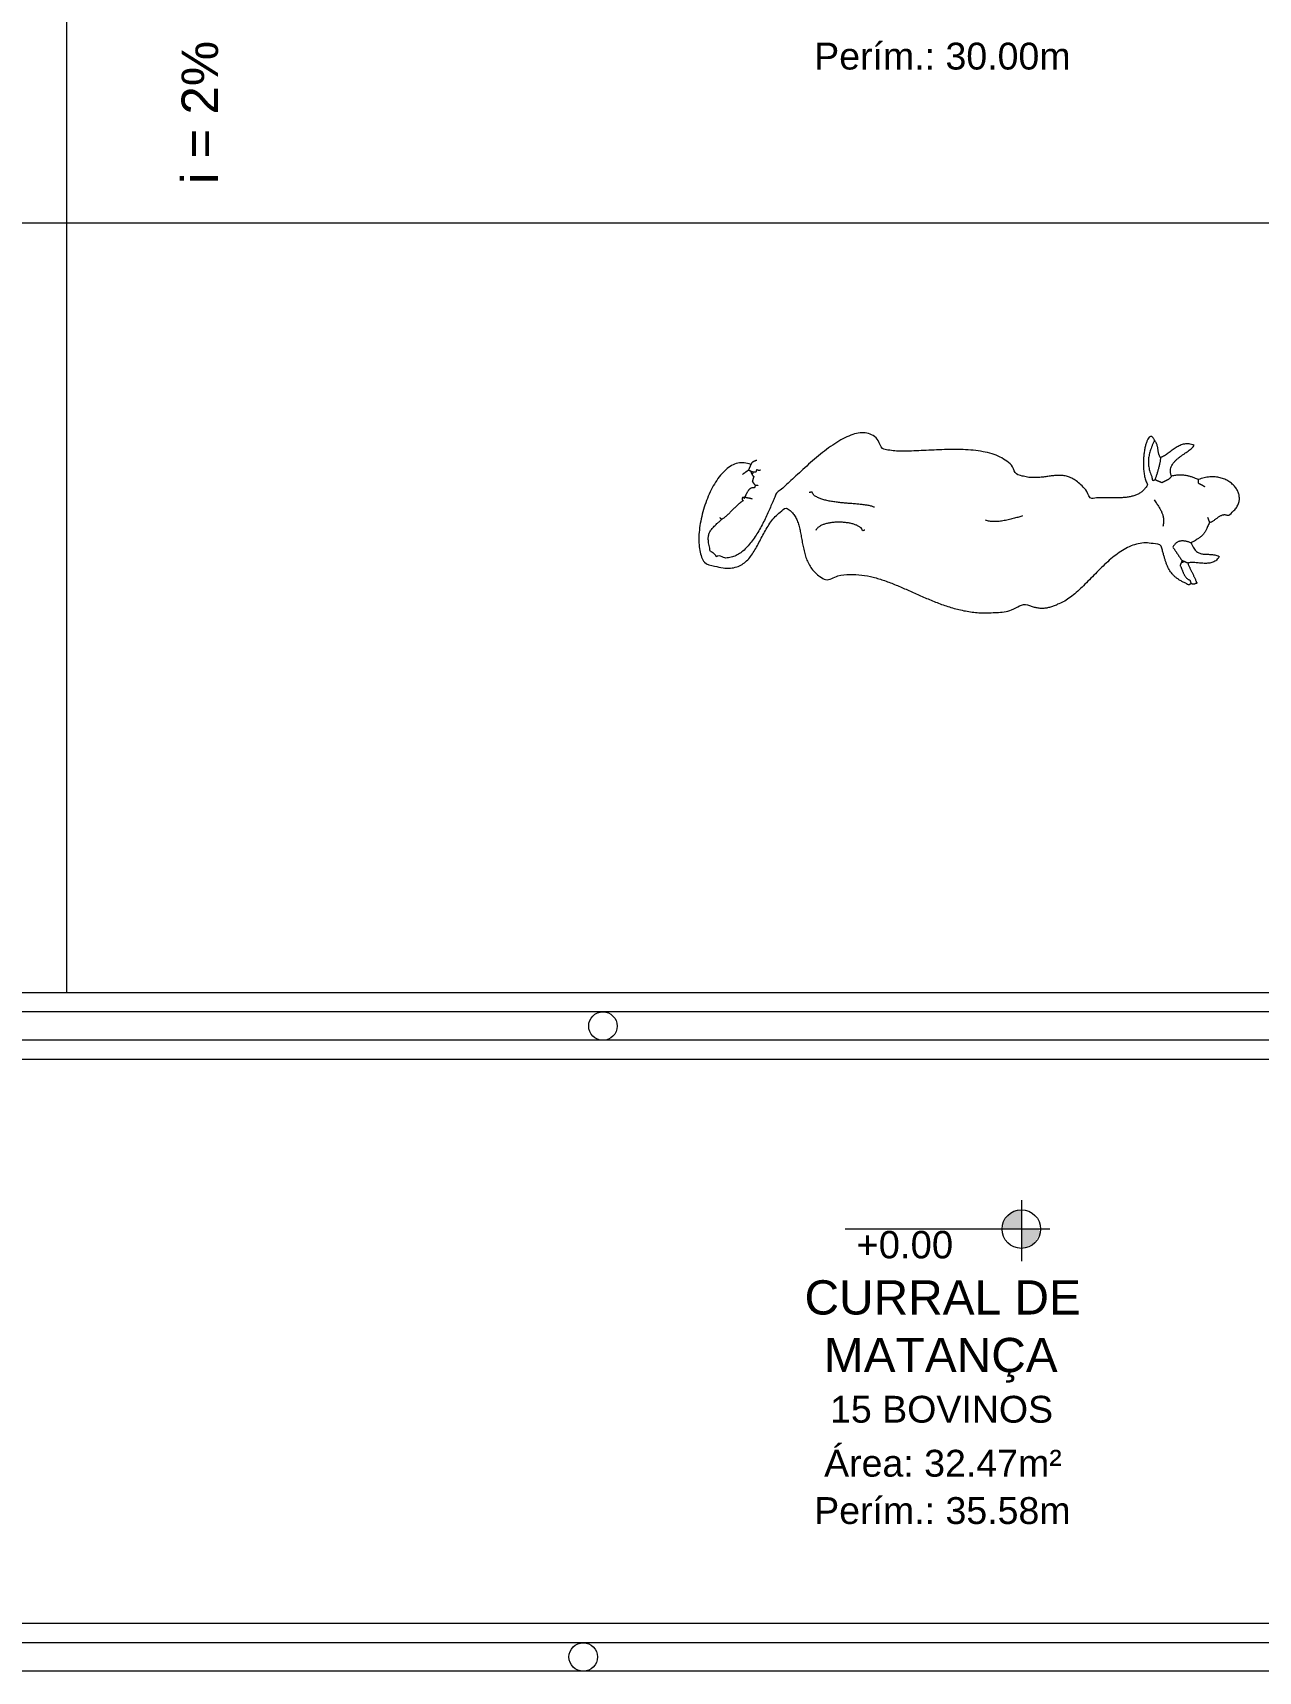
# Model space of a CAD drawing. Header units: metres. Extents: x 5 to 242, y -3 to 162.
# Drawn here: x 154.07 to 158.63, y 107.29 to 113.39 of the extents above; entities that cross this region are included whole.
import ezdxf

# ---------------------------------------------------------------- set-up
doc = ezdxf.new("R2010")
doc.units = ezdxf.units.M
doc.layers.add('1053_ARQ_BASE_MATADOURO_2_dwg', color=7, linetype='Continuous', lineweight=5, true_color=0x767676)
doc.layers.add('1053_ARQ_BASE_MATADOURO_dwg', color=7, linetype='Continuous', lineweight=5, true_color=0x767676)
doc.layers.add('A-COTAS', color=7, linetype='Continuous', lineweight=9)
doc.layers.add('A-PISO', color=7, linetype='Continuous', lineweight=5)
doc.styles.add('Arial_1', font='arial.ttf', dxfattribs={"height": 0.102})
doc.styles.add('Arial_2', font='arial.ttf', dxfattribs={"height": 0.1275})
doc.styles.add('Arial_3', font='arial.ttf', dxfattribs={"height": 0.1})
doc.styles.add('Arial_4', font='arial.ttf', dxfattribs={"height": 0.136})

# ---------------------------------------------------------------- blocks, each defined once
blk = doc.blocks.new('1053_ARQ_BASE_MATADOURO_dwg_arq geral tgov-4039641-TÉRREO 1_20')
at = {"layer": 'A-COTAS', "color": 253, "true_color": 0xaaaaaa}
blk.add_line((-12.3579, 29.4947), (5.2571, 29.4947), dxfattribs=at)
blk = doc.blocks.new('1053_ARQ_BASE_MATADOURO_dwg-3625622-TÉRREO 1_20')
at = {"color": 253, "lineweight": 5, "true_color": 0xaaaaaa}
blk.add_line((127.7931, 117.3142), (127.7931, 109.8142), dxfattribs=at)
blk.add_blockref('1053_ARQ_BASE_MATADOURO_dwg_arq geral tgov-4039641-TÉRREO 1_20', (130.2098, 83.186))
blk = doc.blocks.new('1053_ARQ_BASE_MATADOURO_2_dwg-3637054-TÉRREO 1_20')
at = {"layer": 'A-PISO', "true_color": 0xe2e2e2}
h = blk.add_hatch(color=254, dxfattribs=at)
h.paths.add_polyline_path([(131.3497, 75.7472), (131.3497, 75.8191), (131.3138, 75.8095), (131.2875, 75.7832), (131.2803, 75.7472), (131.3311, 75.7472)])
h.paths.add_polyline_path([(131.3497, 75.6754), (131.3945, 75.6911), (131.4198, 75.7313), (131.4144, 75.7472), (131.3497, 75.7472), (131.3497, 75.6772)])
at = {"layer": 'A-PISO', "color": 253, "true_color": 0xaaaaaa}
for p, q in [((127.7931, 84.1282), (127.7931, 76.6282)), ((132.4181, 76.5562), (127.1431, 76.5562)), ((132.4181, 76.4502), (127.1431, 76.4502)), ((131.3497, 75.8547), (131.3497, 75.6275)), ((131.4561, 75.7472), (130.6933, 75.7472)), ((139.8311, 74.2062), (127.1431, 74.2062)), ((139.8311, 74.1002), (127.1431, 74.1002))]:
    blk.add_line(p, q, dxfattribs=at)
at = {"layer": 'A-PISO', "color": 253, "true_color": 0xaaaaaa, "flags": 128}
for points in [[(126.8931, 80.2532), (127.1431, 80.2532), (127.1431, 76.6282), (132.5431, 76.6282), (132.5431, 76.3782), (127.1431, 76.3782), (126.8931, 76.3782)], [(142.9558, 74.2782), (139.8841, 74.2782), (127.1431, 74.2782)]]:
    blk.add_lwpolyline(points, dxfattribs=at)
at = {"layer": 'A-PISO', "color": 253, "true_color": 0xaaaaaa}
for centre, radius in [((129.7914, 76.5032), 0.053), ((131.3497, 75.7472), 0.0719), ((129.7181, 74.1532), 0.053)]:
    blk.add_circle(centre, radius, dxfattribs=at)
for points, knots in [([(131.8451, 78.6851), (131.8437, 78.6883), (131.8414, 78.6936), (131.8363, 78.6996), (131.8298, 78.7002), (131.8247, 78.6958), (131.8203, 78.6888), (131.8161, 78.679), (131.8124, 78.6669), (131.8092, 78.6527), (131.8067, 78.637), (131.805, 78.6202), (131.8042, 78.6026), (131.8045, 78.5849), (131.8058, 78.5673), (131.809, 78.5503), (131.8115, 78.5344), (131.8226, 78.5203), (131.812, 78.5076), (131.804, 78.4974), (131.7933, 78.4892), (131.7815, 78.4829), (131.7685, 78.4781), (131.7547, 78.4747), (131.7401, 78.4724), (131.725, 78.471), (131.7096, 78.4703), (131.6942, 78.4701), (131.6789, 78.4702), (131.664, 78.4704), (131.6498, 78.4706), (131.6362, 78.4702), (131.6241, 78.4703), (131.604, 78.4642), (131.5964, 78.4966), (131.5767, 78.5139), (131.5597, 78.5307), (131.5426, 78.5419), (131.526, 78.5494), (131.5096, 78.5534), (131.4933, 78.5548), (131.4772, 78.5542), (131.461, 78.5524), (131.4445, 78.55), (131.4276, 78.5476), (131.41, 78.5459), (131.3917, 78.5457), (131.3722, 78.5472), (131.3526, 78.5524), (131.326, 78.5571), (131.3196, 78.5881), (131.2962, 78.6075), (131.2705, 78.6241), (131.24, 78.6355), (131.2065, 78.6434), (131.1704, 78.6482), (131.1324, 78.6505), (131.0934, 78.6509), (131.054, 78.65), (131.0151, 78.6483), (130.9774, 78.6464), (130.9417, 78.6449), (130.9089, 78.6444), (130.8792, 78.645), (130.855, 78.6486), (130.8259, 78.6526), (130.8212, 78.6847), (130.7988, 78.7031), (130.7748, 78.7133), (130.7482, 78.7136), (130.7205, 78.707), (130.6915, 78.6945), (130.6617, 78.6774), (130.6314, 78.6566), (130.6013, 78.6333), (130.5718, 78.6085), (130.5435, 78.5832), (130.5169, 78.5587), (130.4928, 78.5358), (130.471, 78.5163), (130.4544, 78.4993), (130.4358, 78.4899), (130.4313, 78.4716), (130.4232, 78.4547), (130.4151, 78.4349), (130.4057, 78.4139), (130.3954, 78.3919), (130.3841, 78.3696), (130.3718, 78.3475), (130.3586, 78.3262), (130.3445, 78.3062), (130.3295, 78.2882), (130.3135, 78.2726), (130.2966, 78.2601), (130.2786, 78.251), (130.2595, 78.2472), (130.2394, 78.245), (130.2263, 78.2567), (130.2195, 78.2539), (130.2191, 78.2538), (130.2187, 78.2536), (130.2183, 78.2534), (130.2179, 78.2533), (130.2175, 78.2531), (130.2172, 78.2529), (130.2168, 78.2528), (130.2164, 78.2526), (130.2161, 78.2524), (130.2157, 78.2523), (130.2154, 78.2521), (130.215, 78.252), (130.2147, 78.2518), (130.2144, 78.2517), (130.2136, 78.2513), (130.2135, 78.2533), (130.2125, 78.2543), (130.2116, 78.2559), (130.2104, 78.2573), (130.2092, 78.2588), (130.2078, 78.2602), (130.2063, 78.2616), (130.2048, 78.263), (130.2032, 78.2643), (130.2016, 78.2655), (130.2, 78.2667), (130.1983, 78.2678), (130.1967, 78.2688), (130.1951, 78.2697), (130.1936, 78.2706), (130.1886, 78.2724), (130.1902, 78.2833), (130.1866, 78.2928), (130.1852, 78.3025), (130.1841, 78.311), (130.1837, 78.3188), (130.1841, 78.3259), (130.1852, 78.3326), (130.1871, 78.3388), (130.1898, 78.3448), (130.1934, 78.3506), (130.1978, 78.3564), (130.2031, 78.3623), (130.2093, 78.3685), (130.2164, 78.3751), (130.2245, 78.3822), (130.2302, 78.3871), (130.2332, 78.3897)], [0, 0, 0, 0, 0.010571, 0.017391, 0.022385, 0.028342, 0.036587, 0.047233, 0.060042, 0.074659, 0.090698, 0.107753, 0.125424, 0.143316, 0.161054, 0.178295, 0.194748, 0.21021, 0.224137, 0.237373, 0.250457, 0.263771, 0.277541, 0.291838, 0.306638, 0.321832, 0.337274, 0.352767, 0.368104, 0.383062, 0.397417, 0.410944, 0.423437, 0.434721, 0.46711, 0.494451, 0.517657, 0.537695, 0.55555, 0.572131, 0.588182, 0.6042, 0.620474, 0.637125, 0.654211, 0.671801, 0.690047, 0.709226, 0.729793, 0.752353, 0.782482, 0.8118, 0.842065, 0.874258, 0.908691, 0.945222, 0.983418, 1.02268, 1.062299, 1.101512, 1.139512, 1.175493, 1.208652, 1.238246, 1.263653, 1.284556, 1.317568, 1.344515, 1.369067, 1.39451, 1.422718, 1.454239, 1.488817, 1.525777, 1.564219, 1.60313, 1.641415, 1.677951, 1.711577, 1.741137, 1.765473, 1.783491, 1.799781, 1.81892, 1.840364, 1.863581, 1.88804, 1.913229, 1.938654, 1.96385, 1.988389, 2.01192, 2.034187, 2.055107, 2.074846, 2.093951, 2.113399, 2.134528, 2.134965, 2.135398, 2.135826, 2.13625, 2.136667, 2.13708, 2.137486, 2.137889, 2.138282, 2.138674, 2.139058, 2.139438, 2.139811, 2.140179, 2.140539, 2.140898, 2.142452, 2.144111, 2.145868, 2.147714, 2.149633, 2.151615, 2.153639, 2.155694, 2.157757, 2.159812, 2.16184, 2.163826, 2.165749, 2.167591, 2.169333, 2.170961, 2.182965, 2.193684, 2.203252, 2.211814, 2.219538, 2.226609, 2.233243, 2.239673, 2.246143, 2.252884, 2.260107, 2.267989, 2.276689, 2.286336, 2.297054, 2.308948, 2.308948, 2.308948, 2.308948]), ([(131.8451, 78.6851), (131.8436, 78.6815), (131.8406, 78.6746), (131.8365, 78.6644), (131.8328, 78.6548), (131.8297, 78.6456), (131.8271, 78.6367), (131.8251, 78.6281), (131.8237, 78.6196), (131.8229, 78.6112), (131.8227, 78.6028), (131.8232, 78.5943), (131.8243, 78.5856), (131.8261, 78.5765), (131.8288, 78.5672), (131.8318, 78.5567), (131.8369, 78.5488), (131.8371, 78.5343), (131.8411, 78.536), (131.8414, 78.5361), (131.8418, 78.5363), (131.8422, 78.5364), (131.8425, 78.5366), (131.8429, 78.5367), (131.8433, 78.5369), (131.8437, 78.537), (131.8441, 78.5372), (131.8445, 78.5373), (131.8449, 78.5375), (131.8453, 78.5376), (131.8457, 78.5378), (131.8461, 78.538), (131.8465, 78.5381), (131.8468, 78.5382), (131.8469, 78.5383)], [0, 0, 0, 0, 0.0117195, 0.0226729, 0.032948, 0.042629, 0.0518187, 0.0606169, 0.0691427, 0.0775195, 0.0858853, 0.0943764, 0.1031379, 0.1123121, 0.1220337, 0.1324326, 0.1436315, 0.155747, 0.1561034, 0.1564727, 0.1568495, 0.1572393, 0.1576347, 0.1580393, 0.1584495, 0.158869, 0.1592904, 0.1597173, 0.1601479, 0.1605841, 0.1610222, 0.1614621, 0.161902, 0.1623475, 0.1623475, 0.1623475, 0.1623475]), ([(131.8675, 78.6202), (131.8668, 78.6215), (131.8653, 78.6241), (131.8636, 78.6283), (131.8622, 78.6324), (131.8611, 78.6367), (131.8602, 78.6409), (131.8595, 78.6452), (131.8588, 78.6495), (131.8582, 78.6538), (131.8575, 78.658), (131.8566, 78.6622), (131.8556, 78.6663), (131.8543, 78.6703), (131.8527, 78.6742), (131.8507, 78.678), (131.8482, 78.6817), (131.8462, 78.684), (131.8451, 78.6851)], [0, 0, 0, 0, 0.00454523, 0.0089928, 0.01338563, 0.01775066, 0.02210137, 0.02644314, 0.03077251, 0.03508499, 0.03937227, 0.04363078, 0.04786344, 0.0520829, 0.05631649, 0.06060731, 0.06501681, 0.06962195, 0.06962195, 0.06962195, 0.06962195]), ([(131.9084, 78.552), (131.9072, 78.5555), (131.9049, 78.5623), (131.9044, 78.5727), (131.9061, 78.5823), (131.9098, 78.5913), (131.9151, 78.5995), (131.9217, 78.6072), (131.9292, 78.6144), (131.9374, 78.6212), (131.9461, 78.6275), (131.9548, 78.6336), (131.9633, 78.6394), (131.9714, 78.6449), (131.9787, 78.6503), (131.9852, 78.6556), (131.9895, 78.6604), (131.9963, 78.6684), (131.9826, 78.6695), (131.9748, 78.6719), (131.9655, 78.6722), (131.957, 78.6713), (131.9488, 78.6692), (131.9409, 78.6662), (131.9332, 78.6624), (131.9257, 78.6579), (131.9184, 78.6531), (131.9112, 78.6479), (131.9041, 78.6427), (131.897, 78.6374), (131.8898, 78.6324), (131.8825, 78.6277), (131.8752, 78.6235), (131.87, 78.6213), (131.8675, 78.6202)], [0, 0, 0, 0, 0.011231, 0.0213345, 0.0308988, 0.0403986, 0.0501251, 0.0602117, 0.0706467, 0.0813397, 0.0921256, 0.1028194, 0.1132093, 0.1230803, 0.1322112, 0.1404225, 0.1475837, 0.1537046, 0.1639829, 0.1733994, 0.1822451, 0.1907688, 0.1991799, 0.2076115, 0.2161478, 0.2248129, 0.2336041, 0.2424777, 0.251381, 0.2602504, 0.2690294, 0.2776637, 0.286126, 0.2944156, 0.2944156, 0.2944156, 0.2944156]), ([(130.3645, 78.6104), (130.3638, 78.6101), (130.3625, 78.6096), (130.3606, 78.6089), (130.3588, 78.6083), (130.3571, 78.6077), (130.3555, 78.6071), (130.354, 78.6065), (130.3525, 78.6058), (130.3511, 78.6051), (130.3499, 78.6043), (130.3486, 78.6034), (130.3475, 78.6024), (130.3463, 78.6013), (130.3453, 78.6), (130.3443, 78.5984), (130.3433, 78.5967), (130.3428, 78.5955), (130.3425, 78.5948)], [0, 0, 0, 0, 0.00214026, 0.00415857, 0.0060632, 0.00786836, 0.00958192, 0.01122185, 0.01279754, 0.01433271, 0.01583711, 0.01734321, 0.01887301, 0.02046357, 0.02214113, 0.02394277, 0.02590018, 0.02804716, 0.02804716, 0.02804716, 0.02804716]), ([(131.8675, 78.6202), (131.8675, 78.619), (131.8676, 78.6165), (131.8672, 78.6124), (131.8666, 78.6078), (131.8657, 78.6027), (131.8646, 78.5972), (131.8633, 78.5914), (131.8618, 78.5854), (131.8602, 78.5793), (131.8586, 78.5732), (131.8568, 78.5672), (131.8551, 78.5614), (131.8533, 78.5559), (131.8516, 78.5507), (131.85, 78.546), (131.8484, 78.5419), (131.8474, 78.5394), (131.8469, 78.5383)], [0, 0, 0, 0, 0.0034375, 0.00755779, 0.01228002, 0.01751275, 0.02316588, 0.02913778, 0.03533449, 0.04165586, 0.04800577, 0.05427946, 0.06038067, 0.06620786, 0.07166462, 0.07664712, 0.08105968, 0.08479972, 0.08479972, 0.08479972, 0.08479972]), ([(130.3425, 78.5948), (130.3343, 78.5976), (130.3184, 78.603), (130.2931, 78.6008), (130.2697, 78.5913), (130.2481, 78.5754), (130.2282, 78.5544), (130.21, 78.529), (130.1939, 78.5001), (130.1798, 78.4687), (130.1681, 78.4355), (130.1588, 78.4016), (130.1523, 78.3677), (130.1488, 78.3349), (130.1483, 78.304), (130.1511, 78.2755), (130.1579, 78.2515), (130.1698, 78.2225), (130.2056, 78.2181), (130.2368, 78.2088), (130.2653, 78.208), (130.2895, 78.2124), (130.31, 78.2221), (130.3273, 78.2358), (130.3421, 78.2527), (130.3551, 78.272), (130.367, 78.2931), (130.3785, 78.3152), (130.3902, 78.3377), (130.4027, 78.36), (130.4166, 78.3812), (130.4327, 78.4017), (130.4515, 78.4165), (130.4711, 78.4378), (130.489, 78.423), (130.5009, 78.4121), (130.5101, 78.3976), (130.517, 78.3815), (130.5224, 78.3638), (130.5266, 78.3449), (130.5302, 78.325), (130.5338, 78.3047), (130.5378, 78.2841), (130.5428, 78.2637), (130.5491, 78.2438), (130.5575, 78.2247), (130.5683, 78.2069), (130.5823, 78.1904), (130.5999, 78.1772), (130.6278, 78.1574), (130.6657, 78.1848), (130.711, 78.1853), (130.7553, 78.1843), (130.7985, 78.1756), (130.8411, 78.1627), (130.8836, 78.1462), (130.9261, 78.1276), (130.9693, 78.1081), (131.0133, 78.089), (131.0585, 78.0714), (131.1054, 78.0567), (131.1542, 78.0462), (131.2053, 78.0406), (131.2591, 78.0441), (131.3156, 78.0467), (131.3559, 78.0809), (131.3796, 78.0694), (131.3867, 78.0669), (131.3937, 78.0647), (131.4007, 78.063), (131.4076, 78.0616), (131.4145, 78.0606), (131.4214, 78.0601), (131.4283, 78.06), (131.4352, 78.0602), (131.4421, 78.061), (131.449, 78.0621), (131.456, 78.0637), (131.463, 78.0657), (131.4702, 78.0681), (131.4774, 78.071), (131.4821, 78.0733), (131.4845, 78.0744)], [0, 0, 0, 0, 0.025699, 0.049728, 0.07429, 0.10075, 0.129617, 0.160848, 0.194061, 0.228689, 0.264061, 0.299459, 0.334136, 0.367371, 0.398482, 0.426901, 0.452272, 0.474673, 0.514601, 0.547499, 0.57497, 0.598786, 0.62075, 0.642358, 0.664566, 0.687782, 0.71202, 0.737049, 0.762543, 0.788164, 0.813673, 0.839001, 0.86438, 0.890422, 0.90764, 0.924078, 0.940734, 0.958191, 0.97666, 0.996106, 1.016342, 1.037112, 1.05814, 1.079183, 1.100079, 1.120793, 1.141489, 1.162566, 1.184704, 1.208798, 1.256755, 1.301685, 1.345355, 1.389026, 1.433445, 1.478912, 1.525429, 1.572822, 1.62087, 1.669398, 1.71839, 1.768076, 1.819015, 1.87216, 1.928838, 1.990677, 1.998433, 2.005974, 2.013321, 2.020506, 2.027557, 2.034511, 2.041399, 2.048262, 2.055135, 2.062058, 2.069072, 2.076212, 2.083517, 2.091025, 2.098768, 2.106779, 2.106779, 2.106779, 2.106779]), ([(130.3332, 78.5734), (130.3327, 78.5731), (130.3318, 78.5724), (130.3304, 78.5715), (130.3291, 78.5705), (130.3277, 78.5695), (130.3263, 78.5686), (130.3249, 78.5676), (130.3236, 78.5666), (130.3222, 78.5656), (130.3208, 78.5647), (130.3194, 78.5637), (130.3181, 78.5627), (130.3167, 78.5618), (130.3153, 78.5608), (130.3139, 78.5598), (130.3126, 78.5588), (130.3117, 78.5582), (130.3112, 78.5579)], [0, 0, 0, 0, 0.00168214, 0.00336428, 0.00504643, 0.00673062, 0.00841276, 0.0100949, 0.01177704, 0.0134646, 0.01514674, 0.01682888, 0.01851102, 0.02019522, 0.02187736, 0.0235595, 0.02524164, 0.0269292, 0.0269292, 0.0269292, 0.0269292]), ([(130.3425, 78.5948), (130.3423, 78.5944), (130.3419, 78.5935), (130.3413, 78.5921), (130.3407, 78.5907), (130.3401, 78.5894), (130.3395, 78.588), (130.3389, 78.5867), (130.3384, 78.5853), (130.3378, 78.584), (130.3372, 78.5827), (130.3366, 78.5813), (130.3361, 78.58), (130.3355, 78.5787), (130.3349, 78.5774), (130.3343, 78.5761), (130.3338, 78.5747), (130.3334, 78.5738), (130.3332, 78.5734)], [0, 0, 0, 0, 0.00149625, 0.00298463, 0.00446644, 0.005943, 0.00741169, 0.00887644, 0.01033594, 0.01179281, 0.01324312, 0.01469081, 0.01613456, 0.01757831, 0.01901681, 0.02045794, 0.02189512, 0.02333625, 0.02333625, 0.02333625, 0.02333625]), ([(130.3418, 78.5697), (130.3416, 78.5698), (130.3412, 78.5699), (130.3406, 78.5702), (130.3401, 78.5704), (130.3395, 78.5707), (130.339, 78.5709), (130.3384, 78.5711), (130.3379, 78.5714), (130.3374, 78.5716), (130.3368, 78.5718), (130.3363, 78.5721), (130.3358, 78.5723), (130.3353, 78.5725), (130.3347, 78.5727), (130.3342, 78.573), (130.3337, 78.5732), (130.3334, 78.5733), (130.3332, 78.5734)], [0, 0, 0, 0, 0.0006195, 0.00123375, 0.001840125, 0.002442562, 0.003035812, 0.003625125, 0.0042105, 0.004791937, 0.0053655, 0.005939063, 0.006507375, 0.007077, 0.007641375, 0.008207062, 0.008770125, 0.0093345, 0.0093345, 0.0093345, 0.0093345]), ([(130.3503, 78.566), (130.3501, 78.5661), (130.3498, 78.5662), (130.3492, 78.5665), (130.3486, 78.5667), (130.3481, 78.567), (130.3475, 78.5672), (130.347, 78.5674), (130.3465, 78.5677), (130.3459, 78.5679), (130.3454, 78.5681), (130.3449, 78.5683), (130.3443, 78.5686), (130.3438, 78.5688), (130.3433, 78.569), (130.3428, 78.5692), (130.3423, 78.5695), (130.3419, 78.5696), (130.3418, 78.5697)], [0, 0, 0, 0, 0.0006195, 0.00123375, 0.001840125, 0.002442562, 0.003035812, 0.003625125, 0.0042105, 0.004791937, 0.0053655, 0.005939063, 0.006507375, 0.007077, 0.007641375, 0.008207062, 0.008770125, 0.0093345, 0.0093345, 0.0093345, 0.0093345]), ([(130.3418, 78.5697), (130.3418, 78.5694), (130.342, 78.5689), (130.3423, 78.5681), (130.3426, 78.5673), (130.3429, 78.5666), (130.3431, 78.5658), (130.3434, 78.565), (130.3437, 78.5643), (130.344, 78.5635), (130.3443, 78.5627), (130.3446, 78.562), (130.3449, 78.5612), (130.3453, 78.5605), (130.3456, 78.5597), (130.3459, 78.5589), (130.3463, 78.5582), (130.3465, 78.5577), (130.3466, 78.5574)], [0, 0, 0, 0, 0.00083803, 0.00167131, 0.00250058, 0.00332608, 0.00414852, 0.00496722, 0.00578676, 0.00660349, 0.00742021, 0.00823975, 0.00905845, 0.00988089, 0.01070639, 0.01153567, 0.01236894, 0.01320697, 0.01320697, 0.01320697, 0.01320697]), ([(130.3503, 78.566), (130.3502, 78.5658), (130.3501, 78.5654), (130.3498, 78.5649), (130.3496, 78.5643), (130.3494, 78.5637), (130.3491, 78.5632), (130.3489, 78.5627), (130.3486, 78.5621), (130.3484, 78.5616), (130.3482, 78.5611), (130.348, 78.5605), (130.3477, 78.56), (130.3475, 78.5595), (130.3473, 78.559), (130.3471, 78.5585), (130.3468, 78.5579), (130.3467, 78.5576), (130.3466, 78.5574)], [0, 0, 0, 0, 0.000619501, 0.00123375, 0.001840125, 0.002442563, 0.003035813, 0.003625125, 0.004210501, 0.004791938, 0.0053655, 0.005939063, 0.006507376, 0.007077, 0.007641376, 0.008207062, 0.008770125, 0.0093345, 0.0093345, 0.0093345, 0.0093345]), ([(130.3466, 78.5574), (130.3467, 78.5573), (130.347, 78.5569), (130.3474, 78.5564), (130.3478, 78.5559), (130.3482, 78.5554), (130.3486, 78.5549), (130.349, 78.5545), (130.3494, 78.554), (130.3498, 78.5535), (130.3502, 78.5531), (130.3507, 78.5526), (130.3511, 78.5521), (130.3515, 78.5517), (130.3519, 78.5512), (130.3523, 78.5508), (130.3527, 78.5503), (130.3534, 78.5498), (130.3527, 78.5487), (130.3525, 78.5476), (130.3521, 78.5464), (130.3517, 78.5453), (130.3514, 78.5442), (130.351, 78.543), (130.3507, 78.5419), (130.3503, 78.5408), (130.35, 78.5396), (130.3497, 78.5385), (130.3494, 78.5374), (130.349, 78.5363), (130.3487, 78.5351), (130.3484, 78.534), (130.3482, 78.5329), (130.3476, 78.5317), (130.3486, 78.5309), (130.3492, 78.5299), (130.3499, 78.5289), (130.3506, 78.528), (130.3513, 78.527), (130.3519, 78.5261), (130.3526, 78.5251), (130.3533, 78.5242), (130.354, 78.5233), (130.3548, 78.5223), (130.3555, 78.5214), (130.3562, 78.5205), (130.3569, 78.5196), (130.3577, 78.5186), (130.3584, 78.5177), (130.3589, 78.5171), (130.3591, 78.5167)], [0, 0, 0, 0, 0.00064138, 0.00127964, 0.00191545, 0.00254823, 0.00317805, 0.00380553, 0.00443071, 0.00505121, 0.00567245, 0.00629314, 0.00691219, 0.00753069, 0.00814757, 0.00876445, 0.00938027, 0.00999356, 0.01118543, 0.0123799, 0.01357191, 0.01476377, 0.01595244, 0.01714096, 0.01832616, 0.01951005, 0.02068707, 0.0218618, 0.023032, 0.02420011, 0.02536021, 0.02651586, 0.02766622, 0.0288107, 0.02998827, 0.03116196, 0.03233379, 0.03350247, 0.03467096, 0.03583746, 0.03700537, 0.03817359, 0.03934249, 0.04051482, 0.04168918, 0.04286762, 0.04405045, 0.04523851, 0.04643111, 0.04762896, 0.04762896, 0.04762896, 0.04762896]), ([(130.3789, 78.574), (130.3785, 78.5738), (130.3778, 78.5736), (130.3768, 78.5732), (130.376, 78.5729), (130.3752, 78.5726), (130.3745, 78.5724), (130.3738, 78.5723), (130.3731, 78.5723), (130.3724, 78.5723), (130.3717, 78.5724), (130.3709, 78.5726), (130.3701, 78.5728), (130.3692, 78.5732), (130.3681, 78.5736), (130.3669, 78.5741), (130.3657, 78.5744), (130.3642, 78.5758), (130.3639, 78.5747), (130.3637, 78.5741), (130.3634, 78.5736), (130.3632, 78.573), (130.3629, 78.5725), (130.3627, 78.5719), (130.3625, 78.5714), (130.3622, 78.5709), (130.362, 78.5703), (130.3618, 78.5698), (130.3616, 78.5693), (130.3613, 78.5688), (130.3611, 78.5682), (130.3609, 78.5677), (130.3606, 78.5672), (130.3605, 78.5665), (130.3598, 78.5667), (130.3592, 78.5666), (130.3585, 78.5665), (130.3579, 78.5664), (130.3572, 78.5664), (130.3566, 78.5663), (130.356, 78.5663), (130.3553, 78.5662), (130.3547, 78.5662), (130.3541, 78.5661), (130.3534, 78.5661), (130.3528, 78.5661), (130.3522, 78.566), (130.3516, 78.566), (130.3509, 78.566), (130.3505, 78.566), (130.3503, 78.566)], [0, 0, 0, 0, 0.00116195, 0.00219032, 0.00310128, 0.00392015, 0.00466254, 0.00535935, 0.00603265, 0.0067134, 0.00742446, 0.00820211, 0.00906542, 0.01004318, 0.01115435, 0.01242373, 0.01386882, 0.01551469, 0.01613419, 0.01674844, 0.01735482, 0.01795725, 0.0185505, 0.01913982, 0.01972519, 0.02030663, 0.02088019, 0.02145375, 0.02202207, 0.02259169, 0.02315607, 0.02372175, 0.02428482, 0.02484919, 0.02548902, 0.02613229, 0.02677493, 0.0274182, 0.02805958, 0.02870033, 0.02933921, 0.02997747, 0.03060857, 0.03124256, 0.03187415, 0.03250338, 0.03312971, 0.03375319, 0.03437333, 0.03499183, 0.03499183, 0.03499183, 0.03499183]), ([(131.9084, 78.552), (131.908, 78.5511), (131.9072, 78.5494), (131.9057, 78.547), (131.904, 78.5449), (131.9021, 78.5429), (131.9001, 78.5412), (131.8979, 78.5396), (131.8956, 78.5381), (131.8932, 78.5367), (131.8908, 78.5354), (131.8882, 78.5342), (131.8856, 78.533), (131.883, 78.5319), (131.8804, 78.5308), (131.8778, 78.5295), (131.8752, 78.5286), (131.8729, 78.5266), (131.871, 78.5279), (131.8694, 78.5285), (131.8678, 78.5292), (131.8662, 78.5299), (131.8646, 78.5306), (131.863, 78.5313), (131.8614, 78.532), (131.8598, 78.5327), (131.8581, 78.5334), (131.8565, 78.5341), (131.8549, 78.5348), (131.8533, 78.5355), (131.8517, 78.5362), (131.8501, 78.5369), (131.8485, 78.5376), (131.8474, 78.5381), (131.8469, 78.5383)], [0, 0, 0, 0, 0.00287585, 0.0056514, 0.00836777, 0.01105314, 0.01373904, 0.01643754, 0.01916298, 0.02191665, 0.02470851, 0.02752614, 0.03036956, 0.03322814, 0.03609938, 0.03896841, 0.04183289, 0.04467968, 0.04643187, 0.04818012, 0.0499323, 0.05168055, 0.05343274, 0.05518099, 0.05693318, 0.05868143, 0.06043362, 0.06218186, 0.06393405, 0.0656823, 0.06743449, 0.06918274, 0.07093493, 0.07268318, 0.07268318, 0.07268318, 0.07268318]), ([(132.0087, 78.5386), (132.0065, 78.5396), (132.0022, 78.5414), (131.9959, 78.544), (131.9898, 78.5464), (131.9839, 78.5485), (131.9781, 78.5503), (131.9725, 78.5519), (131.9668, 78.5531), (131.9612, 78.5542), (131.9554, 78.5549), (131.9495, 78.5554), (131.9435, 78.5555), (131.9371, 78.5554), (131.9305, 78.555), (131.9235, 78.5543), (131.9161, 78.5533), (131.911, 78.5524), (131.9084, 78.552)], [0, 0, 0, 0, 0.0072307, 0.0140717, 0.0205824, 0.0268134, 0.0328275, 0.0386801, 0.0444359, 0.0501615, 0.0559287, 0.0618015, 0.0678547, 0.0741541, 0.0807752, 0.0877785, 0.0952361, 0.1032069, 0.1032069, 0.1032069, 0.1032069]), ([(132.0505, 78.3792), (132.0519, 78.3795), (132.0547, 78.3802), (132.0588, 78.3819), (132.0628, 78.3841), (132.0667, 78.3867), (132.0707, 78.3895), (132.0746, 78.3924), (132.0785, 78.3954), (132.0824, 78.3983), (132.0864, 78.4011), (132.0905, 78.4035), (132.0947, 78.4056), (132.099, 78.4071), (132.1034, 78.408), (132.108, 78.4082), (132.1128, 78.4076), (132.1224, 78.4027), (132.1341, 78.4177), (132.1473, 78.4282), (132.1562, 78.4423), (132.1611, 78.4564), (132.1623, 78.4708), (132.16, 78.485), (132.1546, 78.4986), (132.1463, 78.5112), (132.1355, 78.5226), (132.1223, 78.5324), (132.1071, 78.5404), (132.09, 78.546), (132.0712, 78.5491), (132.0511, 78.5491), (132.0299, 78.546), (132.016, 78.5411), (132.0087, 78.5386)], [0, 0, 0, 0, 0.0043035, 0.008717, 0.0132734, 0.0179821, 0.0228081, 0.0277167, 0.0326558, 0.0375776, 0.0424287, 0.0471823, 0.0518194, 0.0563579, 0.0608465, 0.0653953, 0.0701541, 0.0753188, 0.0957175, 0.1135074, 0.1293936, 0.1440861, 0.1582275, 0.1723348, 0.1867646, 0.2017346, 0.21736, 0.2336971, 0.2507931, 0.2687054, 0.287546, 0.3074743, 0.3287353, 0.3516369, 0.3516369, 0.3516369, 0.3516369]), ([(130.3591, 78.5167), (130.3591, 78.5166), (130.3589, 78.5162), (130.3586, 78.5156), (130.3584, 78.5151), (130.3582, 78.5145), (130.3579, 78.514), (130.3577, 78.5134), (130.3575, 78.5129), (130.3572, 78.5124), (130.357, 78.5118), (130.3568, 78.5113), (130.3565, 78.5108), (130.3563, 78.5103), (130.3561, 78.5097), (130.3559, 78.5092), (130.3556, 78.5087), (130.3551, 78.5071), (130.3517, 78.5091), (130.3487, 78.5082), (130.3455, 78.5076), (130.3427, 78.5064), (130.34, 78.5048), (130.3375, 78.5028), (130.3351, 78.5004), (130.333, 78.4979), (130.3309, 78.4951), (130.3291, 78.4921), (130.3273, 78.489), (130.3257, 78.4859), (130.3241, 78.4827), (130.3227, 78.4795), (130.3213, 78.4764), (130.3204, 78.4744), (130.32, 78.4734)], [0, 0, 0, 0, 0.0006195, 0.00123375, 0.00184012, 0.00244256, 0.00303581, 0.00362513, 0.0042105, 0.00479194, 0.0053655, 0.00593906, 0.00650738, 0.007077, 0.00764138, 0.00820706, 0.00877013, 0.0093345, 0.01284917, 0.01613899, 0.01929714, 0.02240964, 0.02553667, 0.02872698, 0.03199974, 0.03536451, 0.03880992, 0.04232234, 0.04587616, 0.04944634, 0.05299456, 0.05648787, 0.05988732, 0.06315676, 0.06315676, 0.06315676, 0.06315676]), ([(130.3696, 78.5173), (130.3693, 78.5173), (130.3689, 78.5173), (130.3682, 78.5172), (130.3675, 78.5172), (130.3668, 78.5171), (130.3662, 78.5171), (130.3655, 78.5171), (130.3648, 78.517), (130.3642, 78.517), (130.3635, 78.5169), (130.3629, 78.5169), (130.3623, 78.5168), (130.3616, 78.5168), (130.361, 78.5168), (130.3604, 78.5168), (130.3598, 78.5168), (130.3593, 78.5167), (130.3591, 78.5167)], [0, 0, 0, 0, 0.00069321, 0.00138173, 0.00206264, 0.00274065, 0.00340868, 0.00407262, 0.00473125, 0.00538577, 0.0060297, 0.00667303, 0.0073093, 0.00794441, 0.00857192, 0.00919778, 0.00981792, 0.01043761, 0.01043761, 0.01043761, 0.01043761]), ([(130.8032, 78.4355), (130.7996, 78.4368), (130.792, 78.4397), (130.7792, 78.4424), (130.7647, 78.4447), (130.7489, 78.4465), (130.732, 78.4481), (130.7143, 78.4495), (130.6962, 78.451), (130.6781, 78.4526), (130.6601, 78.4546), (130.6427, 78.4571), (130.6262, 78.4603), (130.6109, 78.4643), (130.597, 78.4689), (130.5852, 78.4758), (130.5741, 78.4807), (130.5715, 78.4929), (130.5674, 78.4919), (130.5668, 78.4918), (130.5663, 78.4917), (130.5658, 78.4916), (130.5653, 78.4915), (130.5647, 78.4914), (130.5642, 78.4913), (130.5637, 78.4912), (130.5632, 78.4911), (130.5627, 78.491), (130.5621, 78.4909), (130.5616, 78.4908), (130.5611, 78.4907), (130.5606, 78.4907), (130.5601, 78.4906), (130.5598, 78.4906), (130.5596, 78.4905)], [0, 0, 0, 0, 0.0113432, 0.0244627, 0.0391702, 0.0552099, 0.0722892, 0.0901066, 0.1083461, 0.1266969, 0.1448451, 0.1625035, 0.1793911, 0.1952726, 0.2099632, 0.2233896, 0.2356395, 0.2470831, 0.2476195, 0.248156, 0.2486917, 0.2492281, 0.2497623, 0.2502957, 0.2508269, 0.2513606, 0.2518866, 0.2524119, 0.2529343, 0.2534538, 0.2539698, 0.2544824, 0.2549909, 0.2555007, 0.2555007, 0.2555007, 0.2555007]), ([(132.0087, 78.5386), (132.0087, 78.5384), (132.0087, 78.5378), (132.0086, 78.537), (132.0086, 78.5363), (132.0085, 78.5355), (132.0085, 78.5347), (132.0084, 78.5339), (132.0084, 78.5331), (132.0084, 78.5323), (132.0084, 78.5315), (132.0084, 78.5307), (132.0084, 78.5299), (132.0084, 78.5291), (132.0084, 78.5284), (132.0084, 78.5276), (132.0084, 78.5268), (132.0082, 78.5256), (132.01, 78.5253), (132.0113, 78.5244), (132.0129, 78.5236), (132.0144, 78.5227), (132.0159, 78.5219), (132.0174, 78.5211), (132.0189, 78.5202), (132.0205, 78.5194), (132.022, 78.5186), (132.0235, 78.5178), (132.0251, 78.517), (132.0266, 78.5162), (132.0282, 78.5154), (132.0297, 78.5145), (132.0313, 78.5137), (132.0323, 78.5132), (132.0328, 78.5129)], [0, 0, 0, 0, 0.00079316, 0.00158557, 0.00238096, 0.00317701, 0.0039732, 0.00476927, 0.00556433, 0.00635692, 0.0071488, 0.0079361, 0.00872198, 0.00950217, 0.01027926, 0.01104966, 0.01181526, 0.01257291, 0.01427221, 0.0159811, 0.01769456, 0.01941496, 0.02113904, 0.02287026, 0.02460387, 0.02634336, 0.02808416, 0.02982977, 0.03157781, 0.03332816, 0.03507983, 0.03683392, 0.03858671, 0.04034323, 0.04034323, 0.04034323, 0.04034323]), ([(130.3144, 78.4605), (130.3125, 78.4592), (130.3086, 78.4566), (130.303, 78.4523), (130.2976, 78.4479), (130.2924, 78.4434), (130.2874, 78.4387), (130.2825, 78.434), (130.2777, 78.4293), (130.273, 78.4245), (130.2683, 78.4198), (130.2636, 78.4151), (130.2588, 78.4105), (130.254, 78.4059), (130.2491, 78.4016), (130.244, 78.3974), (130.2387, 78.3934), (130.235, 78.3909), (130.2332, 78.3897)], [0, 0, 0, 0, 0.0071171, 0.014136, 0.021075, 0.0279528, 0.0347765, 0.0415599, 0.048304, 0.0550163, 0.0616938, 0.0683465, 0.074972, 0.0815793, 0.0881712, 0.0947661, 0.1013758, 0.1080243, 0.1080243, 0.1080243, 0.1080243]), ([(130.32, 78.4734), (130.3198, 78.4733), (130.3194, 78.4732), (130.3188, 78.4731), (130.3182, 78.473), (130.3176, 78.4728), (130.317, 78.4727), (130.3164, 78.4725), (130.3157, 78.4724), (130.3151, 78.4722), (130.3145, 78.4721), (130.3139, 78.4719), (130.3133, 78.4718), (130.3127, 78.4717), (130.3121, 78.4715), (130.3115, 78.4714), (130.3109, 78.4712), (130.3098, 78.4711), (130.3104, 78.4695), (130.3102, 78.4683), (130.3103, 78.4671), (130.3103, 78.4661), (130.3103, 78.4652), (130.3104, 78.4645), (130.3105, 78.4638), (130.3107, 78.4633), (130.3109, 78.4628), (130.3112, 78.4624), (130.3115, 78.4621), (130.312, 78.4617), (130.3125, 78.4614), (130.313, 78.4612), (130.3137, 78.4609), (130.3142, 78.4607), (130.3144, 78.4605)], [0, 0, 0, 0, 0.00062449, 0.00124898, 0.00187346, 0.00250032, 0.00312481, 0.00374929, 0.00437378, 0.00500064, 0.00562512, 0.00624961, 0.0068741, 0.00750096, 0.00812544, 0.00874993, 0.00937442, 0.01000127, 0.0115267, 0.01286528, 0.01403136, 0.01504146, 0.01591019, 0.01665694, 0.01729952, 0.01786156, 0.01836909, 0.01884967, 0.01933421, 0.01984992, 0.0204202, 0.02105921, 0.02178514, 0.02260545, 0.02260545, 0.02260545, 0.02260545]), ([(130.3177, 78.4682), (130.3177, 78.4682), (130.3178, 78.4682), (130.3178, 78.4683), (130.3178, 78.4683), (130.3179, 78.4684), (130.3179, 78.4686), (130.318, 78.4687), (130.3181, 78.4689), (130.3181, 78.469), (130.3181, 78.4691)], [0.001000124, 0.001000124, 0.001000124, 0.001000124, 0.001015873, 0.001063123, 0.001141874, 0.001250811, 0.001392561, 0.001563185, 0.001767936, 0.002000247, 0.002000247, 0.002000247, 0.002000247]), ([(130.3181, 78.4691), (130.3181, 78.469), (130.3181, 78.4689), (130.318, 78.4687), (130.3179, 78.4686), (130.3179, 78.4684), (130.3178, 78.4683), (130.3178, 78.4683), (130.3178, 78.4682), (130.3177, 78.4682), (130.3177, 78.4682)], [0, 0, 0, 0, 0.000232312, 0.000437062, 0.000607686, 0.000749436, 0.000858374, 0.000937124, 0.000984374, 0.001000124, 0.001000124, 0.001000124, 0.001000124]), ([(130.3181, 78.4691), (130.3182, 78.4692), (130.3182, 78.4693), (130.3184, 78.4696), (130.3185, 78.4698), (130.3186, 78.4701), (130.3187, 78.4703), (130.3188, 78.4706), (130.3189, 78.4709), (130.319, 78.4711), (130.3191, 78.4714), (130.3193, 78.4717), (130.3194, 78.472), (130.3195, 78.4723), (130.3196, 78.4725), (130.3198, 78.4728), (130.3199, 78.4731), (130.32, 78.4733), (130.32, 78.4734)], [0, 0, 0, 0, 0.000255939, 0.000515813, 0.000783563, 0.001057877, 0.001338751, 0.001624876, 0.00191625, 0.002208938, 0.002509501, 0.002811376, 0.003117189, 0.003424314, 0.003735376, 0.004045127, 0.004356189, 0.004667251, 0.004667251, 0.004667251, 0.004667251]), ([(130.32, 78.4734), (130.32, 78.4733), (130.3199, 78.4731), (130.3198, 78.4728), (130.3196, 78.4725), (130.3195, 78.4723), (130.3194, 78.472), (130.3193, 78.4717), (130.3191, 78.4714), (130.319, 78.4711), (130.3189, 78.4709), (130.3188, 78.4706), (130.3187, 78.4703), (130.3186, 78.4701), (130.3185, 78.4698), (130.3184, 78.4696), (130.3182, 78.4693), (130.3182, 78.4692), (130.3181, 78.4691)], [0, 0, 0, 0, 0.000311062, 0.000622124, 0.000931875, 0.001242937, 0.001550062, 0.001855874, 0.00215775, 0.002458312, 0.002751, 0.003042375, 0.003328499, 0.003609374, 0.003883687, 0.004151438, 0.004411312, 0.004667251, 0.004667251, 0.004667251, 0.004667251]), ([(130.3474, 78.4662), (130.3469, 78.4665), (130.3459, 78.4669), (130.3443, 78.4674), (130.3428, 78.4678), (130.3413, 78.4681), (130.3399, 78.4684), (130.3384, 78.4687), (130.3369, 78.4689), (130.3353, 78.4691), (130.3337, 78.4694), (130.332, 78.4697), (130.3303, 78.47), (130.3285, 78.4704), (130.3265, 78.471), (130.3245, 78.4716), (130.3223, 78.4724), (130.3208, 78.4731), (130.32, 78.4734)], [0, 0, 0, 0, 0.00169772, 0.00331404, 0.00486952, 0.00639013, 0.00789061, 0.00939662, 0.0109203, 0.01248356, 0.0140953, 0.01577935, 0.01755012, 0.01942984, 0.02143357, 0.02358884, 0.02591343, 0.02843524, 0.02843524, 0.02843524, 0.02843524]), ([(131.8449, 78.4632), (131.8464, 78.4608), (131.8494, 78.4562), (131.8539, 78.4495), (131.858, 78.4432), (131.8618, 78.4373), (131.8652, 78.4316), (131.8684, 78.4261), (131.8711, 78.4207), (131.8735, 78.4154), (131.8755, 78.4099), (131.8771, 78.4043), (131.8783, 78.3985), (131.879, 78.3923), (131.8793, 78.3858), (131.8791, 78.3788), (131.8784, 78.3713), (131.8776, 78.3662), (131.8772, 78.3635)], [0, 0, 0, 0, 0.008568, 0.0165618, 0.0240385, 0.0310602, 0.0376856, 0.0439819, 0.050021, 0.0558813, 0.061653, 0.0674354, 0.0733355, 0.0794663, 0.0859445, 0.0928831, 0.1003934, 0.1085838, 0.1085838, 0.1085838, 0.1085838]), ([(130.2268, 78.3975), (130.2269, 78.3973), (130.2272, 78.397), (130.2276, 78.3965), (130.228, 78.396), (130.2284, 78.3955), (130.2288, 78.395), (130.2292, 78.3945), (130.2296, 78.394), (130.2299, 78.3935), (130.2304, 78.393), (130.2308, 78.3925), (130.2312, 78.392), (130.2316, 78.3915), (130.232, 78.391), (130.2324, 78.3906), (130.2328, 78.3901), (130.2331, 78.3898), (130.2332, 78.3897)], [0, 0, 0, 0, 0.00064327, 0.00128654, 0.00192918, 0.00257246, 0.00321383, 0.00385458, 0.00449346, 0.00512825, 0.00576284, 0.00639683, 0.00702842, 0.00765765, 0.00828398, 0.00890746, 0.0095276, 0.01014252, 0.01014252, 0.01014252, 0.01014252]), ([(130.7663, 78.3504), (130.7662, 78.3504), (130.7659, 78.3503), (130.7655, 78.3501), (130.7651, 78.35), (130.7647, 78.3498), (130.7643, 78.3496), (130.7639, 78.3495), (130.7635, 78.3493), (130.7631, 78.3492), (130.7627, 78.349), (130.7623, 78.3489), (130.7619, 78.3487), (130.7616, 78.3486), (130.7612, 78.3484), (130.7608, 78.3483), (130.7605, 78.3482), (130.7576, 78.3469), (130.7566, 78.3576), (130.7483, 78.3615), (130.7394, 78.3676), (130.7282, 78.3718), (130.7157, 78.3754), (130.7021, 78.3779), (130.6878, 78.3796), (130.6731, 78.3803), (130.6584, 78.38), (130.6439, 78.3787), (130.6302, 78.3765), (130.6175, 78.3732), (130.6061, 78.3689), (130.5965, 78.3635), (130.5886, 78.357), (130.5854, 78.3515), (130.5839, 78.3488)], [0, 0, 0, 0, 0.0004399, 0.0008798, 0.0013179, 0.0017578, 0.0021921, 0.0026246, 0.0030515, 0.0034766, 0.0038905, 0.0043026, 0.0047072, 0.0051044, 0.0054924, 0.005871, 0.0062385, 0.0066005, 0.0150594, 0.0244923, 0.0351755, 0.04711, 0.0601391, 0.0740412, 0.0885442, 0.1033634, 0.1181979, 0.1327614, 0.1467669, 0.1599605, 0.1721269, 0.1831475, 0.1930508, 0.2021493, 0.2021493, 0.2021493, 0.2021493]), ([(131.3545, 78.4032), (131.3523, 78.4026), (131.3476, 78.4012), (131.3402, 78.3991), (131.3322, 78.3968), (131.3236, 78.3945), (131.3146, 78.3921), (131.3053, 78.3899), (131.2958, 78.3878), (131.2861, 78.3859), (131.2765, 78.3844), (131.2669, 78.3831), (131.2575, 78.3823), (131.2483, 78.382), (131.2396, 78.3823), (131.2313, 78.3832), (131.2236, 78.3848), (131.2189, 78.3866), (131.2165, 78.3875)], [0, 0, 0, 0, 0.006991, 0.0147354, 0.0231225, 0.0320282, 0.0413461, 0.0509557, 0.0607474, 0.0706087, 0.0804411, 0.0901357, 0.0996013, 0.1087491, 0.1175116, 0.1258292, 0.1336777, 0.1410678, 0.1410678, 0.1410678, 0.1410678]), ([(132.0505, 78.3792), (132.0493, 78.3764), (132.047, 78.3712), (132.0437, 78.3637), (132.0407, 78.3572), (132.0379, 78.3514), (132.0352, 78.3462), (132.0324, 78.3416), (132.0295, 78.3375), (132.0264, 78.3337), (132.0229, 78.3301), (132.0191, 78.3267), (132.0147, 78.3232), (132.0097, 78.3197), (132.004, 78.316), (131.9975, 78.312), (131.9901, 78.3075), (131.9849, 78.3044), (131.9821, 78.3027)], [0, 0, 0, 0, 0.0091193, 0.0171887, 0.0243486, 0.030738, 0.0365084, 0.0418097, 0.0468059, 0.0516646, 0.0565682, 0.061684, 0.0671878, 0.0732363, 0.0799898, 0.087589, 0.0961828, 0.1059067, 0.1059067, 0.1059067, 0.1059067]), ([(132.0435, 78.3975), (132.0436, 78.3971), (132.0439, 78.3964), (132.0443, 78.3952), (132.0447, 78.3941), (132.0451, 78.393), (132.0456, 78.3918), (132.046, 78.3907), (132.0464, 78.3895), (132.0469, 78.3884), (132.0473, 78.3872), (132.0477, 78.3861), (132.0482, 78.385), (132.0487, 78.3838), (132.0491, 78.3827), (132.0496, 78.3815), (132.05, 78.3804), (132.0503, 78.3796), (132.0505, 78.3792)], [0, 0, 0, 0, 0.00119805, 0.0023986, 0.00360366, 0.00481506, 0.00603112, 0.00724981, 0.00847033, 0.00969637, 0.01092521, 0.01215493, 0.0133865, 0.01462084, 0.01585798, 0.01709418, 0.01833038, 0.01956844, 0.01956844, 0.01956844, 0.01956844]), ([(131.9823, 78.1515), (131.9821, 78.1514), (131.9818, 78.1512), (131.9814, 78.1509), (131.9809, 78.1507), (131.9805, 78.1504), (131.98, 78.1501), (131.9795, 78.1498), (131.9791, 78.1496), (131.9786, 78.1493), (131.9782, 78.149), (131.9778, 78.1487), (131.9773, 78.1484), (131.9769, 78.1481), (131.9765, 78.1478), (131.976, 78.1475), (131.9756, 78.1472), (131.9715, 78.144), (131.9618, 78.1542), (131.9501, 78.1576), (131.9393, 78.164), (131.93, 78.1701), (131.9217, 78.1767), (131.9145, 78.1836), (131.9082, 78.191), (131.9027, 78.199), (131.8978, 78.2076), (131.8935, 78.2169), (131.8895, 78.227), (131.8858, 78.2379), (131.8821, 78.2496), (131.8786, 78.2625), (131.8742, 78.2757), (131.8723, 78.2984), (131.8402, 78.2995), (131.8132, 78.3044), (131.7845, 78.3005), (131.7578, 78.292), (131.7319, 78.279), (131.707, 78.2625), (131.6829, 78.2433), (131.6595, 78.2221), (131.6366, 78.1997), (131.6143, 78.177), (131.5923, 78.1545), (131.5707, 78.1332), (131.5493, 78.1136), (131.528, 78.0968), (131.5068, 78.0829), (131.4917, 78.0772), (131.4845, 78.0744)], [0, 0, 0, 0, 0.0005419, 0.0010784, 0.0016149, 0.0021506, 0.0026855, 0.0032182, 0.0037493, 0.0042783, 0.0048098, 0.0053343, 0.0058567, 0.0063755, 0.0068923, 0.0074041, 0.0079133, 0.0084178, 0.0230655, 0.0363495, 0.048468, 0.0596256, 0.0700483, 0.0799668, 0.089622, 0.0992476, 0.1090601, 0.119255, 0.1300013, 0.1414479, 0.1537237, 0.1669436, 0.1812182, 0.196651, 0.2278357, 0.2565641, 0.284317, 0.3122136, 0.3409369, 0.3707541, 0.4016318, 0.4333204, 0.4654458, 0.4975436, 0.5291184, 0.5596715, 0.588736, 0.615937, 0.6410652, 0.6642098, 0.6642098, 0.6642098, 0.6642098]), ([(131.9821, 78.3027), (131.9805, 78.3034), (131.9774, 78.3047), (131.9726, 78.3064), (131.9678, 78.3078), (131.9629, 78.3089), (131.958, 78.3097), (131.9532, 78.3102), (131.9484, 78.3102), (131.9437, 78.3098), (131.9392, 78.309), (131.9349, 78.3076), (131.9307, 78.3056), (131.9268, 78.3031), (131.9232, 78.3), (131.9197, 78.2962), (131.9173, 78.2918), (131.913, 78.2871), (131.9168, 78.2835), (131.9186, 78.2803), (131.9208, 78.2772), (131.9229, 78.2741), (131.925, 78.2709), (131.9271, 78.2678), (131.9292, 78.2647), (131.9313, 78.2616), (131.9335, 78.2584), (131.9356, 78.2553), (131.9377, 78.2522), (131.9399, 78.2491), (131.942, 78.246), (131.9441, 78.2429), (131.9462, 78.2398), (131.9477, 78.2377), (131.9484, 78.2367)], [0, 0, 0, 0, 0.0050781, 0.0101611, 0.0152203, 0.020229, 0.0251688, 0.0300182, 0.0347755, 0.0394408, 0.0440355, 0.0485843, 0.0531352, 0.0577492, 0.0625111, 0.0675039, 0.0728274, 0.0785776, 0.0823714, 0.0861636, 0.0899496, 0.093734, 0.0975136, 0.1012917, 0.1050683, 0.1088421, 0.1126112, 0.1163815, 0.1201471, 0.1239139, 0.1276774, 0.1314421, 0.1352068, 0.1389715, 0.1389715, 0.1389715, 0.1389715]), ([(131.9821, 78.3027), (131.9836, 78.2991), (131.9864, 78.2924), (131.9915, 78.2835), (131.9967, 78.2764), (132.0022, 78.2709), (132.0079, 78.2669), (132.0139, 78.2641), (132.0201, 78.2623), (132.0264, 78.2613), (132.033, 78.2608), (132.0399, 78.2606), (132.047, 78.2604), (132.0543, 78.2601), (132.0619, 78.2594), (132.0702, 78.2582), (132.0773, 78.2557), (132.0901, 78.2542), (132.0818, 78.2447), (132.0773, 78.2389), (132.0706, 78.234), (132.0635, 78.2307), (132.0558, 78.2284), (132.0476, 78.2271), (132.0391, 78.2266), (132.0304, 78.2267), (132.0216, 78.2271), (132.0129, 78.2278), (132.0044, 78.2286), (131.9963, 78.2293), (131.9887, 78.2297), (131.9817, 78.2297), (131.9753, 78.2291), (131.9716, 78.228), (131.9698, 78.2274)], [0, 0, 0, 0, 0.0118376, 0.0219257, 0.0305861, 0.0381701, 0.0450255, 0.0514897, 0.0578321, 0.0642461, 0.0708371, 0.0776688, 0.084757, 0.0921224, 0.0997885, 0.1078129, 0.116293, 0.1253713, 0.1342242, 0.1423501, 0.1501659, 0.1579821, 0.1659954, 0.1742806, 0.1828287, 0.1915662, 0.2003895, 0.2091536, 0.2177128, 0.2259123, 0.2336036, 0.2406499, 0.2469581, 0.2525077, 0.2525077, 0.2525077, 0.2525077]), ([(131.9447, 78.2281), (131.9446, 78.228), (131.9444, 78.2276), (131.9442, 78.2271), (131.944, 78.2266), (131.9438, 78.2261), (131.9435, 78.2256), (131.9433, 78.225), (131.9431, 78.2245), (131.9429, 78.224), (131.9426, 78.2235), (131.9424, 78.223), (131.9422, 78.2225), (131.942, 78.2219), (131.9417, 78.2214), (131.9415, 78.2209), (131.9413, 78.2204), (131.9405, 78.2187), (131.9433, 78.2159), (131.9444, 78.2119), (131.9461, 78.2078), (131.9477, 78.2036), (131.9493, 78.1995), (131.951, 78.1955), (131.9528, 78.1915), (131.9546, 78.1875), (131.9567, 78.1838), (131.9588, 78.1802), (131.9612, 78.1767), (131.9639, 78.1736), (131.9668, 78.1706), (131.9701, 78.168), (131.9732, 78.1653), (131.9772, 78.165), (131.9777, 78.163), (131.978, 78.1622), (131.9783, 78.1614), (131.9785, 78.1606), (131.9788, 78.1599), (131.9791, 78.1591), (131.9794, 78.1583), (131.9797, 78.1576), (131.98, 78.1568), (131.9803, 78.1561), (131.9806, 78.1553), (131.9809, 78.1545), (131.9813, 78.1538), (131.9816, 78.153), (131.9819, 78.1523), (131.9822, 78.1518), (131.9823, 78.1515)], [0, 0, 0, 0, 0.00056306, 0.00112613, 0.00168919, 0.00225225, 0.00281531, 0.00337838, 0.00394144, 0.00450056, 0.00506362, 0.00562669, 0.00618975, 0.00675281, 0.00731587, 0.00787894, 0.008442, 0.00900113, 0.01332321, 0.0176986, 0.02210975, 0.0265367, 0.03096363, 0.03537534, 0.03975273, 0.04408537, 0.0483627, 0.05258209, 0.05674979, 0.06088034, 0.0649954, 0.06913602, 0.07334712, 0.0776958, 0.07853314, 0.07936641, 0.08019582, 0.08102121, 0.08184469, 0.08266427, 0.08348289, 0.08429959, 0.0851163, 0.08593492, 0.0867545, 0.08757798, 0.08840337, 0.08923278, 0.09006605, 0.09090339, 0.09090339, 0.09090339, 0.09090339]), ([(131.9484, 78.2367), (131.9483, 78.2365), (131.9481, 78.2361), (131.9479, 78.2356), (131.9476, 78.235), (131.9474, 78.2345), (131.9472, 78.2339), (131.9469, 78.2334), (131.9467, 78.2328), (131.9465, 78.2323), (131.9462, 78.2318), (131.946, 78.2312), (131.9458, 78.2307), (131.9456, 78.2302), (131.9453, 78.2297), (131.9451, 78.2292), (131.9449, 78.2286), (131.9447, 78.2283), (131.9447, 78.2281)], [0, 0, 0, 0, 0.000622124, 0.001236375, 0.001845375, 0.002445188, 0.003042375, 0.003630375, 0.00421575, 0.004793249, 0.00537075, 0.005942999, 0.006513937, 0.007080936, 0.007647937, 0.008211, 0.008774062, 0.0093345, 0.0093345, 0.0093345, 0.0093345]), ([(131.9569, 78.233), (131.9567, 78.2329), (131.9561, 78.2327), (131.9553, 78.2323), (131.9545, 78.232), (131.9537, 78.2317), (131.9529, 78.2314), (131.9522, 78.2311), (131.9514, 78.2308), (131.9506, 78.2305), (131.9499, 78.2302), (131.9491, 78.2299), (131.9484, 78.2296), (131.9476, 78.2293), (131.9469, 78.229), (131.9461, 78.2287), (131.9454, 78.2284), (131.9449, 78.2282), (131.9447, 78.2281)], [0, 0, 0, 0, 0.00087982, 0.0017485, 0.00260975, 0.00345802, 0.00430257, 0.00513413, 0.00596197, 0.00677868, 0.00759539, 0.00840467, 0.0092121, 0.01001396, 0.01081582, 0.01161211, 0.0124084, 0.01320098, 0.01320098, 0.01320098, 0.01320098]), ([(131.9569, 78.233), (131.9567, 78.2331), (131.9564, 78.2332), (131.9558, 78.2335), (131.9552, 78.2337), (131.9547, 78.234), (131.9541, 78.2342), (131.9536, 78.2344), (131.9531, 78.2347), (131.9525, 78.2349), (131.952, 78.2351), (131.9515, 78.2353), (131.951, 78.2356), (131.9504, 78.2358), (131.9499, 78.236), (131.9494, 78.2363), (131.9489, 78.2365), (131.9485, 78.2366), (131.9484, 78.2367)], [0, 0, 0, 0, 0.000622125, 0.001236375, 0.001845375, 0.002445188, 0.003042375, 0.003630375, 0.00421575, 0.00479325, 0.00537075, 0.005943, 0.006513938, 0.007080937, 0.007647938, 0.008211, 0.008774063, 0.0093345, 0.0093345, 0.0093345, 0.0093345]), ([(131.9698, 78.2274), (131.9695, 78.2275), (131.969, 78.2278), (131.9682, 78.2281), (131.9674, 78.2285), (131.9666, 78.2288), (131.9658, 78.2292), (131.965, 78.2295), (131.9642, 78.2299), (131.9634, 78.2302), (131.9626, 78.2306), (131.9617, 78.2309), (131.9609, 78.2312), (131.9601, 78.2316), (131.9593, 78.2319), (131.9585, 78.2323), (131.9577, 78.2326), (131.9572, 78.2329), (131.9569, 78.233)], [0, 0, 0, 0, 0.00087806, 0.00175219, 0.00262631, 0.00350044, 0.0043785, 0.00525263, 0.00612675, 0.00700088, 0.00787894, 0.00875306, 0.00962719, 0.01050131, 0.01137938, 0.0122535, 0.01312763, 0.01400175, 0.01400175, 0.01400175, 0.01400175]), ([(131.9698, 78.2274), (131.9704, 78.2258), (131.9715, 78.2226), (131.9735, 78.2178), (131.9756, 78.2131), (131.9777, 78.2084), (131.98, 78.2037), (131.9822, 78.1991), (131.9846, 78.1945), (131.9869, 78.1899), (131.9892, 78.1852), (131.9914, 78.1806), (131.9936, 78.176), (131.9958, 78.1714), (131.9977, 78.1668), (131.9998, 78.1621), (132.0007, 78.1578), (132.0044, 78.1527), (132.0006, 78.152), (131.9989, 78.1512), (131.9971, 78.1506), (131.9957, 78.15), (131.9943, 78.1496), (131.9932, 78.1493), (131.9921, 78.1491), (131.9911, 78.149), (131.9901, 78.149), (131.9892, 78.149), (131.9882, 78.1492), (131.9872, 78.1495), (131.9862, 78.1499), (131.985, 78.1503), (131.9837, 78.1509), (131.9828, 78.1513), (131.9823, 78.1515)], [0, 0, 0, 0, 0.005136, 0.0102834, 0.0154428, 0.0206125, 0.0257886, 0.0309663, 0.0361392, 0.041304, 0.0464532, 0.0515831, 0.0566861, 0.0617602, 0.0667993, 0.0718035, 0.0767732, 0.0817103, 0.0840379, 0.0860816, 0.0878758, 0.0894444, 0.0908231, 0.0920396, 0.0931296, 0.0941237, 0.0950701, 0.0960007, 0.0969582, 0.097978, 0.0990969, 0.1003419, 0.101745, 0.1033305, 0.1033305, 0.1033305, 0.1033305])]:
    blk.add_open_spline(points, degree=3, knots=knots, dxfattribs=at)
at = {"layer": 'A-PISO', "lineweight": 15, "insert": (128.2222, 79.6396), "char_height": 0.136, "width": 0.636017, "attachment_point": 1, "rotation": 90, "line_spacing_factor": 0.941778, "style": 'Arial_4'}
blk.add_mtext('i = 2%', dxfattribs=at)
at = {"layer": 'A-PISO', "attachment_point": 1, "line_spacing_factor": 0.941778}
for s, insert, char_height, width, style in [('Perím.: 30.00m', (130.5782, 80.166), 0.1, 1.141011, 'Arial_3'), ('+0.00', (130.7353, 75.7401), 0.102, 0.430791, 'Arial_1'), ('CURRAL DE', (130.5423, 75.5563), 0.1275, 1.226901, 'Arial_2'), ('MATANÇA', (130.6144, 75.3417), 0.1275, 1.038027, 'Arial_2'), ('15 BOVINOS', (130.6373, 75.126), 0.1, 0.992875, 'Arial_3'), ('Área: 32.47m²', (130.6152, 74.9249), 0.1, 1.057761, 'Arial_3'), ('Perím.: 35.58m', (130.5782, 74.7486), 0.1, 1.141011, 'Arial_3')]:
    blk.add_mtext(s, dxfattribs=dict(at, insert=insert, char_height=char_height, width=width, style=style))

msp = doc.modelspace()

# ---------------------------------------------------------------- block references
at = {"layer": '1053_ARQ_BASE_MATADOURO_2_dwg', "color": 253, "true_color": 0xaaaaaa}
msp.add_blockref('1053_ARQ_BASE_MATADOURO_2_dwg-3637054-TÉRREO 1_20', (26.3988, 33.186), dxfattribs=at)
at = {"layer": '1053_ARQ_BASE_MATADOURO_dwg', "color": 253, "true_color": 0xaaaaaa}
msp.add_blockref('1053_ARQ_BASE_MATADOURO_dwg-3625622-TÉRREO 1_20', (26.3988, 0), dxfattribs=at)

doc.saveas('drawing.dxf')
